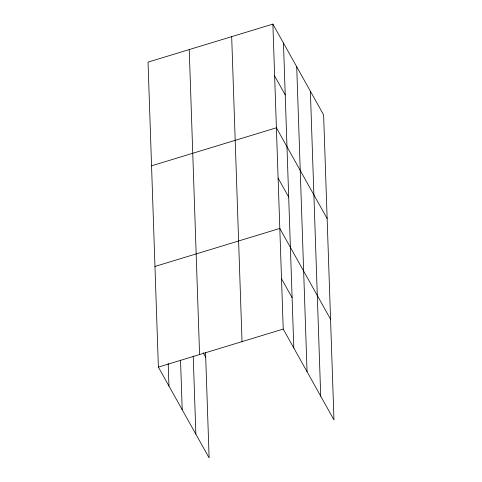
<?xml version="1.0" encoding="UTF-8"?>
<svg xmlns="http://www.w3.org/2000/svg" width="482" height="482" viewBox="0 0 482 482"><rect width="100%" height="100%" fill="white"/><g stroke="black" fill="none" stroke-linecap="round" stroke-linejoin="round"><path stroke-width="0.72" d="M272.878 24.1L283.223 329.079L333.966 419.87L323.621 114.897L272.878 24.1L148.034 62.13L158.379 367.103L209.122 457.9L205.555 352.752M151.547 165.82L276.397 127.79L327.139 218.587M154.963 266.462L279.813 228.438L330.556 319.229M158.379 367.103L283.223 329.079M274.638 75.945L285.224 94.888M278.102 178.111L288.688 197.054M281.518 278.759L292.104 297.695M203.199 352.77L205.706 357.258M310.372 91.182L320.717 396.162M296.719 66.751L307.058 371.73M283.464 43.037L293.809 348.016M231.679 36.65L242.024 341.63M189.233 49.58L199.578 354.553M193.216 356.078L195.867 434.186M180.533 360.187L182.214 409.754M168.194 363.512L168.959 386.046"/></g></svg>
